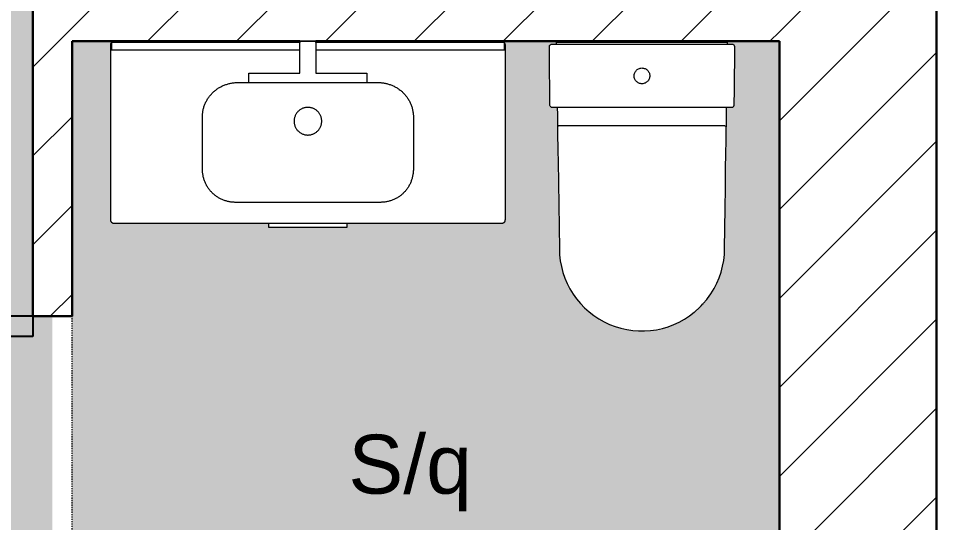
# Model space of a CAD drawing. Header units: millimetres. Extents: x 1680 to 166026, y 35966 to 91121.
# Drawn here: x 44568 to 46905, y 57596 to 58879 of the extents above; entities that cross this region are included whole.
import ezdxf

# ---------------------------------------------------------------- set-up
doc = ezdxf.new("R2010")
doc.units = ezdxf.units.MM
for name, pattern in [('Aligning Line', [6, 3, -3]), ('Dash', [6, 3, -3]), ('IMPORT-ACAD_ISO03W100', [762, 304.8, -457.2])]:
    doc.linetypes.add(name, pattern=pattern)
for name, color, linetype, lineweight in [('A-AREA', 32, 'Continuous', 18), ('A-AREA-IDEN', 7, 'Continuous', 9), ('A-AREA-PATT', 32, 'Continuous', 18), ('A-DETL-GENF', 252, 'Continuous', 18), ('A-DOOR', 31, 'Continuous', 18), ('A-GENM', 13, 'Continuous', 18), ('A-WALL', 255, 'Continuous', 18), ('A-WALL-PATT', 111, 'Continuous', 50), ('P-SANR-FIXT', 252, 'Continuous', 18)]:
    doc.layers.add(name, color=color, linetype=linetype, lineweight=lineweight)
doc.styles.add('Arial', font='arial.ttf', dxfattribs={"height": 150})
pattern_1 = [(45, (43209.95, 59171.05), (-113.137, 113.137), [])]

# ---------------------------------------------------------------- blocks, each defined once
blk = doc.blocks.new('M_Single-Flush - 800 x 2100-239712-mebel yerləşmə planı')
at = {"layer": 'A-DOOR', "lineweight": 25}
for p, q in [((349, 50), (349, 850.1)), ((400, 850.1), (349, 850.1)), ((400, 50), (400, 850.1)), ((400, 50), (349, 50))]:
    blk.add_line(p, q, dxfattribs=at)
at = {"layer": 'A-DOOR'}
blk.add_arc((400, 50), 801.7, 93.6474, 180, dxfattribs=at)
blk = doc.blocks.new('Sanitary_Toilets_DURAVIT-AG_Starck-3-Floorstanding-toilet-for-combin - Default-251284-mebel yerləşmə planı')
at = {"layer": 'A-DETL-GENF'}
for p, q in [((-236.2, 356.4), (-236.4, 354.9)), ((-236.2, 356.4), (-236.4, 354.9)), ((-236.4, 354.9), (-236, 318.3)), ((-236.4, 354.9), (-236, 318.3)), ((-235.7, 357.9), (-236.2, 356.4)), ((-235.7, 357.9), (-236.2, 356.4)), ((-234.9, 359.2), (-235.7, 357.9)), ((-234.9, 359.2), (-235.7, 357.9)), ((-233.8, 360.3), (-234.9, 359.2)), ((-233.8, 360.3), (-234.9, 359.2)), ((-232.6, 361.1), (-233.8, 360.3)), ((-232.6, 361.1), (-233.8, 360.3)), ((-231.4, 361.6), (-232.6, 361.1)), ((-231.4, 361.6), (-232.6, 361.1)), ((-230.2, 361.8), (-231.4, 361.6)), ((-230.2, 361.8), (-231.4, 361.6)), ((-228.1, 361.9), (-230.2, 361.8)), ((-228.1, 361.9), (-230.2, 361.8)), ((-217.8, 361.9), (-228.1, 361.9)), ((227.6, 361.9), (-228.1, 361.9)), ((217.9, 366.9), (-217.9, 366.9)), ((-217.9, 366.9), (-217.8, 361.9)), ((217.8, 361.9), (217.9, 366.9)), ((227.6, 361.9), (217.8, 361.9)), ((228.6, 361.9), (227.6, 361.9)), ((228.6, 361.9), (227.6, 361.9)), ((229.6, 361.9), (228.6, 361.9)), ((229.6, 361.9), (228.6, 361.9)), ((231.4, 361.6), (229.6, 361.9)), ((231.4, 361.6), (229.6, 361.9)), ((232.2, 361.3), (231.4, 361.6)), ((232.2, 361.3), (231.4, 361.6)), ((233.1, 360.9), (232.2, 361.3)), ((233.1, 360.9), (232.2, 361.3)), ((234.5, 359.8), (233.1, 360.9)), ((234.5, 359.8), (233.1, 360.9)), ((235.6, 358.3), (234.5, 359.8)), ((235.6, 358.3), (234.5, 359.8)), ((236, 357.6), (235.6, 358.3)), ((236, 357.6), (235.6, 358.3)), ((236.3, 356.6), (236, 357.6)), ((236.3, 356.6), (236, 357.6)), ((236.2, 318.3), (236.5, 354.8)), ((236.2, 318.3), (236.5, 354.8)), ((236.5, 354.8), (236.3, 356.6)), ((236.5, 354.8), (236.3, 356.6)), ((-236, 318.3), (-235.9, 300.1)), ((-236, 318.3), (-235.9, 300.1)), ((235.8, 281.8), (236.2, 318.3)), ((235.8, 281.8), (236.2, 318.3)), ((-235.9, 300.1), (-235.7, 281.8)), ((-235.9, 300.1), (-235.7, 281.8)), ((-235.7, 281.8), (-235.5, 263.6)), ((-235.7, 281.8), (-235.5, 263.6)), ((-19.9, 283.6), (-19.6, 285.7)), ((-19.9, 281.6), (-19.9, 283.6)), ((-19.8, 279.5), (-19.9, 281.6)), ((-19.6, 285.7), (-19.1, 287.7)), ((-19.1, 287.7), (-18.3, 289.7)), ((-18.3, 289.7), (-17.4, 291.6)), ((-17.4, 291.6), (-16.3, 293.4)), ((-16.3, 293.4), (-15, 295)), ((-15, 295), (-13.6, 296.5)), ((-13.6, 296.5), (-12, 297.9)), ((-12, 297.9), (-10.2, 299)), ((-10.2, 299), (-8.4, 300)), ((-8.4, 300), (-6.4, 300.8)), ((-6.4, 300.8), (-4.4, 301.4)), ((-4.4, 301.4), (-2.4, 301.7)), ((-2.4, 301.7), (-0.3, 301.9)), ((-0.3, 301.9), (1.8, 301.8)), ((1.8, 301.8), (3.9, 301.5)), ((3.9, 301.5), (5.9, 301)), ((5.9, 301), (7.9, 300.3)), ((7.9, 300.3), (9.8, 299.4)), ((9.8, 299.4), (11.6, 298.2)), ((11.6, 298.2), (13.2, 296.9)), ((13.2, 296.9), (14.7, 295.5)), ((14.7, 295.5), (16, 293.9)), ((16, 293.9), (17.2, 292.1)), ((17.2, 292.1), (18.2, 290.3)), ((18.2, 290.3), (19, 288.4)), ((19, 288.4), (19.5, 286.3)), ((19.5, 286.3), (19.9, 284.3)), ((19.9, 284.3), (20.1, 282.2)), ((20.1, 282.2), (20, 280.1)), ((235.4, 245.3), (235.8, 281.8)), ((235.4, 245.3), (235.8, 281.8)), ((-235.5, 263.6), (-235.3, 245.4)), ((-235.5, 263.6), (-235.3, 245.4)), ((-19.4, 277.4), (-19.8, 279.5)), ((-18.9, 275.4), (-19.4, 277.4)), ((-18.1, 273.4), (-18.9, 275.4)), ((-17.1, 271.6), (-18.1, 273.4)), ((-15.9, 269.9), (-17.1, 271.6)), ((-14.6, 268.3), (-15.9, 269.9)), ((-13.1, 266.8), (-14.6, 268.3)), ((-11.4, 265.5), (-13.1, 266.8)), ((-9.7, 264.4), (-11.4, 265.5)), ((-7.8, 263.5), (-9.7, 264.4)), ((-5.8, 262.8), (-7.8, 263.5)), ((-3.8, 262.2), (-5.8, 262.8)), ((-1.7, 262), (-3.8, 262.2)), ((0.4, 261.9), (-1.7, 262)), ((2.5, 262), (0.4, 261.9)), ((4.5, 262.4), (2.5, 262)), ((6.5, 263), (4.5, 262.4)), ((8.5, 263.7), (6.5, 263)), ((10.3, 264.7), (8.5, 263.7)), ((12.1, 265.9), (10.3, 264.7)), ((13.7, 267.2), (12.1, 265.9)), ((15.1, 268.7), (13.7, 267.2)), ((16.4, 270.4), (15.1, 268.7)), ((17.5, 272.2), (16.4, 270.4)), ((18.5, 274), (17.5, 272.2)), ((19.2, 276), (18.5, 274)), ((19.7, 278), (19.2, 276)), ((20, 280.1), (19.7, 278)), ((-235.3, 245.4), (-235.2, 227.1)), ((-235.3, 245.4), (-235.2, 227.1)), ((235.1, 208.7), (235.4, 245.3)), ((235.1, 208.7), (235.4, 245.3)), ((-235.2, 227.1), (-235, 208.9)), ((-235.2, 227.1), (-235, 208.9)), ((-235, 208.9), (-234.9, 207.5)), ((-235, 208.9), (-234.9, 207.5)), ((-234.9, 207.5), (-234.4, 206.2)), ((-234.9, 207.5), (-234.4, 206.2)), ((-234.4, 206.2), (-233.8, 205)), ((-234.4, 206.2), (-233.8, 205)), ((-233.8, 205), (-232.9, 203.9)), ((-233.8, 205), (-232.9, 203.9)), ((-232.9, 203.9), (-231.9, 203.1)), ((-232.9, 203.9), (-231.9, 203.1)), ((-231.9, 203.1), (-230.7, 202.5)), ((-231.9, 203.1), (-230.7, 202.5)), ((-230.7, 202.5), (-229.4, 202.1)), ((-230.7, 202.5), (-229.4, 202.1)), ((-229.4, 202.1), (-228, 201.9)), ((-229.4, 202.1), (-228, 201.9)), ((-228, 201.9), (-215.4, 201.9)), ((-228, 201.9), (-210.1, 201.9)), ((-215.4, 201.9), (-215.3, 194)), ((-215.3, 194), (-215.2, 191.9)), ((-215.2, 191.9), (-215, 176.8)), ((-210.1, 201.9), (-207.4, 201.9)), ((-207.4, 201.9), (-198.6, 201.9)), ((-198.6, 201.9), (-171.1, 201.9)), ((-171.1, 201.9), (-85.6, 201.9)), ((-85.6, 201.9), (-69.1, 201.9)), ((-69.1, 201.9), (-13.6, 201.9)), ((-13.6, 201.9), (0, 201.9)), ((0, 201.9), (76.5, 201.9)), ((76.5, 201.9), (85.6, 201.8)), ((85.6, 201.8), (114.2, 201.8)), ((114.2, 201.8), (137.3, 201.8)), ((137.3, 201.8), (225.9, 201.8)), ((215.2, 186.3), (215.3, 193.1)), ((215.3, 198.2), (215.4, 201.8)), ((215.3, 196.6), (215.3, 198.2)), ((215.3, 194), (215.3, 196.6)), ((215.3, 193.1), (215.3, 194)), ((215.4, 201.8), (225.9, 201.8)), ((225.9, 201.8), (227.1, 201.8)), ((225.9, 201.8), (227.1, 201.8)), ((227.1, 201.8), (228.1, 201.8)), ((227.1, 201.8), (228.1, 201.8)), ((228.1, 201.8), (228.9, 201.9)), ((228.1, 201.8), (228.9, 201.9)), ((228.9, 201.9), (229.7, 202)), ((228.9, 201.9), (229.7, 202)), ((229.7, 202), (230.5, 202.3)), ((229.7, 202), (230.5, 202.3)), ((230.5, 202.3), (231.3, 202.6)), ((230.5, 202.3), (231.3, 202.6)), ((231.3, 202.6), (232, 203)), ((231.3, 202.6), (232, 203)), ((232, 203), (232.7, 203.5)), ((232, 203), (232.7, 203.5)), ((232.7, 203.5), (233.3, 204.1)), ((232.7, 203.5), (233.3, 204.1)), ((233.3, 204.1), (233.8, 204.8)), ((233.3, 204.1), (233.8, 204.8)), ((233.8, 204.8), (234.2, 205.5)), ((233.8, 204.8), (234.2, 205.5)), ((234.2, 205.5), (234.6, 206.3)), ((234.2, 205.5), (234.6, 206.3)), ((234.6, 206.3), (234.8, 207.1)), ((234.6, 206.3), (234.8, 207.1)), ((234.8, 207.1), (235, 207.9)), ((234.8, 207.1), (235, 207.9)), ((235, 207.9), (235.1, 208.7)), ((235, 207.9), (235.1, 208.7)), ((-215, 176.8), (-214.8, 151)), ((214.2, 120.7), (215.1, 182.6)), ((215.1, 182.6), (215.2, 186.3)), ((-214.8, 151), (-214.9, 150)), ((-214.8, 151), (-214.9, 150)), ((-214.9, 150), (-214.9, 148.9)), ((-214.9, 150), (-214.9, 148.9)), ((-214.9, 148.9), (-214.8, 141.8)), ((-214.9, 148.9), (-214.8, 141.8)), ((-214.6, 151.8), (-214.8, 151)), ((-214.8, 141.8), (-214.7, 139.9)), ((-214.8, 141.8), (-214.7, 139.9)), ((-214, 152.9), (-214.6, 151.8)), ((-213.4, 153.5), (-214, 152.9)), ((-212.2, 154.5), (-213.4, 153.5)), ((-210.7, 154.9), (-212.2, 154.5)), ((-140, 155), (-210.7, 154.9)), ((-105.1, 155), (-140, 155)), ((-0.3, 154.9), (-105.1, 155)), ((105.1, 154.9), (-0.3, 154.9)), ((139.4, 154.9), (105.1, 154.9)), ((209.3, 154.8), (139.4, 154.9)), ((210.4, 154.7), (209.3, 154.8)), ((211.2, 154.5), (210.4, 154.7)), ((212.3, 153.9), (211.2, 154.5)), ((213.4, 152.8), (212.3, 153.9)), ((214.1, 151.5), (213.4, 152.8)), ((214.6, 150.2), (214.1, 151.5)), ((214.2, 120.7), (214.6, 150.2)), ((-214.7, 139.9), (-214.6, 131.1)), ((-214.7, 139.9), (-214.6, 131.1)), ((-214.6, 131.1), (-214, 98.2)), ((-214.6, 131.1), (-214, 98.2)), ((213.6, 79.9), (214.2, 120.7)), ((213.6, 79.9), (214.2, 120.7)), ((-214, 98.2), (-212.6, 16.6)), ((-214, 98.2), (-212.6, 16.6)), ((213.1, 50.8), (213.6, 79.9)), ((213.1, 50.8), (213.6, 79.9)), ((212.6, 11.6), (213.1, 50.8)), ((212.6, 11.6), (213.1, 50.8)), ((-212.6, 16.6), (-212.5, 9.3)), ((-212.6, 16.6), (-212.5, 9.3)), ((-212.5, 9.3), (-211.7, -46.5)), ((-212.5, 9.3), (-211.7, -46.5)), ((212.4, -3.7), (212.6, 11.6)), ((212.4, -3.7), (212.6, 11.6)), ((211.7, -54.9), (212.4, -3.7)), ((211.7, -54.9), (212.4, -3.7)), ((-211.7, -46.5), (-210, -158.1)), ((-211.7, -46.5), (-210, -158.1)), ((210.4, -157.2), (211.7, -54.9)), ((210.4, -157.2), (211.7, -54.9)), ((-210, -158.1), (-209.4, -173.4)), ((-210, -158.1), (-209.4, -173.4)), ((209.8, -172.5), (210.4, -157.2)), ((209.8, -172.5), (210.4, -157.2)), ((-209.4, -173.4), (-207.7, -188.6)), ((-209.4, -173.4), (-207.7, -188.6)), ((208.1, -187.7), (209.8, -172.5)), ((208.1, -187.7), (209.8, -172.5)), ((-207.7, -188.6), (-204.9, -203.6)), ((-207.7, -188.6), (-204.9, -203.6)), ((-204.9, -203.6), (-201, -218.3)), ((-204.9, -203.6), (-201, -218.3)), ((201.5, -217.5), (205.4, -202.7)), ((201.5, -217.5), (205.4, -202.7)), ((205.4, -202.7), (208.1, -187.7)), ((205.4, -202.7), (208.1, -187.7)), ((-201, -218.3), (-196, -232.8)), ((-201, -218.3), (-196, -232.8)), ((-196, -232.8), (-190, -246.8)), ((-196, -232.8), (-190, -246.8)), ((190.6, -246), (196.6, -231.9)), ((190.6, -246), (196.6, -231.9)), ((196.6, -231.9), (201.5, -217.5)), ((196.6, -231.9), (201.5, -217.5)), ((-190, -246.8), (-183, -260.4)), ((-190, -246.8), (-183, -260.4)), ((183.6, -259.6), (190.6, -246)), ((183.6, -259.6), (190.6, -246)), ((-183, -260.4), (-175, -273.4)), ((-183, -260.4), (-175, -273.4)), ((-175, -273.4), (-166.1, -285.8)), ((-175, -273.4), (-166.1, -285.8)), ((166.8, -285), (175.7, -272.6)), ((166.8, -285), (175.7, -272.6)), ((175.7, -272.6), (183.6, -259.6)), ((175.7, -272.6), (183.6, -259.6)), ((-166.1, -285.8), (-156.3, -297.6)), ((-166.1, -285.8), (-156.3, -297.6)), ((-156.3, -297.6), (-145.7, -308.6)), ((-156.3, -297.6), (-145.7, -308.6)), ((146.5, -307.8), (151.1, -303)), ((146.5, -307.8), (151.1, -303)), ((151.1, -303), (155.4, -298.6)), ((151.1, -303), (155.4, -298.6)), ((155.4, -298.6), (156, -297.9)), ((155.4, -298.6), (156, -297.9)), ((156, -297.9), (157.1, -296.8)), ((156, -297.9), (157.1, -296.8)), ((157.1, -296.8), (164.3, -288.1)), ((157.1, -296.8), (164.3, -288.1)), ((164.3, -288.1), (165.3, -286.9)), ((164.3, -288.1), (165.3, -286.9)), ((165.3, -286.9), (166.8, -285)), ((165.3, -286.9), (166.8, -285)), ((-145.7, -308.6), (-134.4, -318.7)), ((-145.7, -308.6), (-134.4, -318.7)), ((-134.4, -318.7), (-122.3, -328.1)), ((-134.4, -318.7), (-122.3, -328.1)), ((121.2, -328.9), (133.3, -319.6)), ((121.2, -328.9), (133.3, -319.6)), ((133.3, -319.6), (134.9, -318.2)), ((133.3, -319.6), (134.9, -318.2)), ((134.9, -318.2), (136.5, -316.8)), ((134.9, -318.2), (136.5, -316.8)), ((136.5, -316.8), (144.7, -309.5)), ((136.5, -316.8), (144.7, -309.5)), ((144.7, -309.5), (145.8, -308.4)), ((144.7, -309.5), (145.8, -308.4)), ((145.8, -308.4), (146.5, -307.8)), ((145.8, -308.4), (146.5, -307.8)), ((-122.3, -328.1), (-109.5, -336.5)), ((-122.3, -328.1), (-109.5, -336.5)), ((-109.5, -336.5), (-96.2, -344)), ((-109.5, -336.5), (-96.2, -344)), ((-96.2, -344), (-82.4, -350.5)), ((-96.2, -344), (-82.4, -350.5)), ((-82.4, -350.5), (-68.2, -356)), ((-82.4, -350.5), (-68.2, -356)), ((81.2, -351), (95, -344.6)), ((81.2, -351), (95, -344.6)), ((95, -344.6), (108.4, -337.2)), ((95, -344.6), (108.4, -337.2)), ((108.4, -337.2), (121.2, -328.9)), ((108.4, -337.2), (121.2, -328.9)), ((-68.2, -356), (-53.6, -360.4)), ((-68.2, -356), (-53.6, -360.4)), ((-53.6, -360.4), (-38.7, -363.8)), ((-53.6, -360.4), (-38.7, -363.8)), ((-38.7, -363.8), (-23.5, -366)), ((-38.7, -363.8), (-23.5, -366)), ((-23.5, -366), (-8.3, -367.2)), ((-23.5, -366), (-8.3, -367.2)), ((-8.3, -367.2), (6.9, -367.2)), ((-8.3, -367.2), (6.9, -367.2)), ((6.9, -367.2), (22.2, -366.2)), ((6.9, -367.2), (22.2, -366.2)), ((22.2, -366.2), (37.3, -364)), ((22.2, -366.2), (37.3, -364)), ((37.3, -364), (52.2, -360.8)), ((37.3, -364), (52.2, -360.8)), ((52.2, -360.8), (66.9, -356.4)), ((52.2, -360.8), (66.9, -356.4)), ((66.9, -356.4), (81.2, -351)), ((66.9, -356.4), (81.2, -351))]:
    blk.add_line(p, q, dxfattribs=at)
blk = doc.blocks.new('Sanitary_Compound-Units_Roca_VICTORIA-BASIC-Pack-1005-base-unit-with-two-drawers-basin-mirror-and-LED-wall-light - 806 - Gloss white-255379-mebel yerləşmə planı')
at = {"layer": 'A-DETL-GENF'}
for p, q in [((-502.4, -7.7), (-502.5, -8.6)), ((-502.5, -8.6), (-502.5, -9.7)), ((-502.5, -9.7), (-502.5, -452.9)), ((-502.1, -6.8), (-502.4, -7.7)), ((-501.8, -6), (-502.1, -6.8)), ((-501.4, -5.2), (-501.8, -6)), ((-500.8, -4.6), (-501.4, -5.2)), ((-500, -4), (-500.8, -4.6)), ((-500, -2.9), (-500, -12.4)), ((-20.5, -2.9), (-500, -2.9)), ((-500, -2.9), (-500, -4)), ((-500, -12.4), (-500, -21.9)), ((-500, -21.9), (-160.2, -21.9)), ((-160.2, -21.9), (-20.5, -21.9)), ((-20.5, 0), (20.2, 0)), ((-20.5, -80.9), (-20.5, 0)), ((20.2, 0), (-20.5, 0)), ((-20.5, 0), (-20.5, -2.9)), ((20.2, 0), (20.2, -80.9)), ((20.2, -2.9), (20.2, 0)), ((500.1, -2.9), (20.2, -2.9)), ((20.2, -21.9), (160.2, -21.9)), ((160.2, -21.9), (500.1, -21.9)), ((500.1, -12.4), (500.1, -2.9)), ((500.1, -4.1), (500.1, -2.9)), ((501, -4.8), (500.1, -4.1)), ((500.1, -21.9), (500.1, -12.4)), ((501.5, -5.5), (501, -4.8)), ((501.9, -6.2), (501.5, -5.5)), ((502.2, -7.1), (501.9, -6.2)), ((502.4, -7.9), (502.2, -7.1)), ((502.5, -8.8), (502.4, -7.9)), ((502.5, -9.7), (502.5, -8.8)), ((502.5, -453.4), (502.5, -9.7)), ((-150, -80.9), (-20.5, -80.9)), ((-150, -104.8), (-150, -80.9)), ((20.2, -80.9), (149.7, -80.9)), ((149.7, -80.9), (149.7, -104.8)), ((-225.2, -117.9), (-223.3, -116.8)), ((-223.3, -116.8), (-221.3, -115.7)), ((-221.3, -115.7), (-219.4, -114.7)), ((-219.4, -114.7), (-217.4, -113.8)), ((-217.4, -113.8), (-215.4, -112.9)), ((-215.4, -112.9), (-213.3, -112)), ((-213.3, -112), (-211.3, -111.2)), ((-211.3, -111.2), (-209.2, -110.4)), ((-209.2, -110.4), (-207.1, -109.7)), ((-207.1, -109.7), (-205, -109)), ((-205, -109), (-202.9, -108.4)), ((-202.9, -108.4), (-200.7, -107.9)), ((-200.7, -107.9), (-198.6, -107.3)), ((-198.6, -107.3), (-196.4, -106.9)), ((-196.4, -106.9), (-194.3, -106.4)), ((-194.3, -106.4), (-192.1, -106.1)), ((-192.1, -106.1), (-189.9, -105.7)), ((-189.9, -105.7), (-187.7, -105.5)), ((-187.7, -105.5), (-185.5, -105.2)), ((-185.5, -105.2), (-183.3, -105)), ((-183.3, -105), (-181.1, -104.9)), ((-181.1, -104.9), (-178.9, -104.8)), ((-178.9, -104.8), (-176.7, -104.8)), ((-176.7, -104.8), (176.7, -104.8)), ((176.7, -104.8), (178.9, -104.8)), ((178.9, -104.8), (181.1, -104.9)), ((181.1, -104.9), (183.3, -105)), ((183.3, -105), (185.5, -105.2)), ((185.5, -105.2), (187.7, -105.5)), ((187.7, -105.5), (189.9, -105.7)), ((189.9, -105.7), (192.1, -106.1)), ((192.1, -106.1), (194.3, -106.4)), ((194.3, -106.4), (196.5, -106.9)), ((196.5, -106.9), (198.6, -107.3)), ((198.6, -107.3), (200.8, -107.9)), ((200.8, -107.9), (202.9, -108.4)), ((202.9, -108.4), (205, -109)), ((205, -109), (207.1, -109.7)), ((207.1, -109.7), (209.2, -110.4)), ((209.2, -110.4), (211.3, -111.2)), ((211.3, -111.2), (213.3, -112)), ((213.3, -112), (215.4, -112.9)), ((215.4, -112.9), (217.4, -113.8)), ((217.4, -113.8), (219.4, -114.7)), ((219.4, -114.7), (221.3, -115.7)), ((221.3, -115.7), (223.3, -116.8)), ((223.3, -116.8), (225.2, -117.9)), ((-251.4, -141.3), (-250, -139.6)), ((-250, -139.6), (-248.6, -137.9)), ((-248.6, -137.9), (-247.2, -136.2)), ((-247.2, -136.2), (-245.7, -134.5)), ((-245.7, -134.5), (-244.2, -132.9)), ((-244.2, -132.9), (-242.7, -131.3)), ((-242.7, -131.3), (-241.1, -129.8)), ((-241.1, -129.8), (-239.4, -128.3)), ((-239.4, -128.3), (-237.8, -126.9)), ((-237.8, -126.9), (-236.1, -125.4)), ((-236.1, -125.4), (-234.3, -124.1)), ((-234.3, -124.1), (-232.6, -122.7)), ((-232.6, -122.7), (-230.8, -121.5)), ((-230.8, -121.5), (-228.9, -120.2)), ((-228.9, -120.2), (-227.1, -119)), ((-227.1, -119), (-225.2, -117.9)), ((225.2, -117.9), (227.1, -119)), ((227.1, -119), (229, -120.2)), ((229, -120.2), (230.8, -121.5)), ((230.8, -121.5), (232.6, -122.7)), ((232.6, -122.7), (234.4, -124.1)), ((234.4, -124.1), (236.1, -125.4)), ((236.1, -125.4), (237.8, -126.9)), ((237.8, -126.9), (239.5, -128.3)), ((239.5, -128.3), (241.1, -129.8)), ((241.1, -129.8), (242.7, -131.3)), ((242.7, -131.3), (244.2, -132.9)), ((244.2, -132.9), (245.7, -134.5)), ((245.7, -134.5), (247.2, -136.2)), ((247.2, -136.2), (248.7, -137.9)), ((248.7, -137.9), (250, -139.6)), ((250, -139.6), (251.4, -141.3)), ((-263.7, -164.7), (-262.9, -162.6)), ((-262.9, -162.6), (-262.2, -160.5)), ((-262.2, -160.5), (-261.3, -158.5)), ((-261.3, -158.5), (-260.4, -156.5)), ((-260.4, -156.5), (-259.4, -154.5)), ((-259.4, -154.5), (-258.4, -152.5)), ((-258.4, -152.5), (-257.4, -150.6)), ((-257.4, -150.6), (-256.3, -148.7)), ((-256.3, -148.7), (-255.1, -146.8)), ((-255.1, -146.8), (-253.9, -144.9)), ((-253.9, -144.9), (-252.7, -143.1)), ((-252.7, -143.1), (-251.4, -141.3)), ((251.4, -141.3), (252.7, -143.1)), ((252.7, -143.1), (253.9, -144.9)), ((253.9, -144.9), (255.1, -146.8)), ((255.1, -146.8), (256.3, -148.7)), ((256.3, -148.7), (257.4, -150.6)), ((257.4, -150.6), (258.5, -152.5)), ((258.5, -152.5), (259.5, -154.5)), ((259.5, -154.5), (260.4, -156.5)), ((260.4, -156.5), (261.3, -158.5)), ((261.3, -158.5), (262.2, -160.5)), ((262.2, -160.5), (263, -162.6)), ((263, -162.6), (263.7, -164.7)), ((-268.3, -188.5), (-268.2, -186.2)), ((-268.2, -186.2), (-268, -184)), ((-268, -184), (-267.7, -181.8)), ((-267.7, -181.8), (-267.4, -179.7)), ((-267.4, -179.7), (-267, -177.5)), ((-267, -177.5), (-266.6, -175.3)), ((-266.6, -175.3), (-266.1, -173.2)), ((-266.1, -173.2), (-265.6, -171)), ((-265.6, -171), (-265, -168.9)), ((-265, -168.9), (-264.4, -166.8)), ((-264.4, -166.8), (-263.7, -164.7)), ((-30.6, -186.1), (-31.4, -187.6)), ((-29.7, -184.6), (-30.6, -186.1)), ((-28.8, -183.2), (-29.7, -184.6)), ((-27.8, -181.8), (-28.8, -183.2)), ((-26.7, -180.4), (-27.8, -181.8)), ((-25.5, -179.2), (-26.7, -180.4)), ((-24.3, -177.9), (-25.5, -179.2)), ((-23, -176.8), (-24.3, -177.9)), ((-21.7, -175.7), (-23, -176.8)), ((-20.3, -174.7), (-21.7, -175.7)), ((-18.8, -173.7), (-20.3, -174.7)), ((-17.4, -172.8), (-18.8, -173.7)), ((-15.8, -172), (-17.4, -172.8)), ((-14.3, -171.3), (-15.8, -172)), ((-12.7, -170.6), (-14.3, -171.3)), ((-11, -170.1), (-12.7, -170.6)), ((-9.4, -169.5), (-11, -170.1)), ((-7.7, -169.1), (-9.4, -169.5)), ((-6, -168.8), (-7.7, -169.1)), ((-4.3, -168.5), (-6, -168.8)), ((-2.6, -168.3), (-4.3, -168.5)), ((-0.9, -168.3), (-2.6, -168.3)), ((0.8, -168.3), (-0.9, -168.3)), ((2.6, -168.4), (0.8, -168.3)), ((4.3, -168.5), (2.6, -168.4)), ((6, -168.8), (4.3, -168.5)), ((7.7, -169.1), (6, -168.8)), ((9.4, -169.6), (7.7, -169.1)), ((11, -170.1), (9.4, -169.6)), ((12.6, -170.7), (11, -170.1)), ((14.2, -171.3), (12.6, -170.7)), ((15.8, -172.1), (14.2, -171.3)), ((17.3, -172.9), (15.8, -172.1)), ((18.8, -173.7), (17.3, -172.9)), ((20.2, -174.7), (18.8, -173.7)), ((21.6, -175.7), (20.2, -174.7)), ((23, -176.8), (21.6, -175.7)), ((24.3, -178), (23, -176.8)), ((25.5, -179.2), (24.3, -178)), ((26.6, -180.5), (25.5, -179.2)), ((27.7, -181.8), (26.6, -180.5)), ((28.7, -183.2), (27.7, -181.8)), ((29.7, -184.6), (28.7, -183.2)), ((30.6, -186.1), (29.7, -184.6)), ((31.4, -187.7), (30.6, -186.1)), ((263.7, -164.7), (264.4, -166.8)), ((264.4, -166.8), (265, -168.9)), ((265, -168.9), (265.6, -171)), ((265.6, -171), (266.2, -173.2)), ((266.2, -173.2), (266.6, -175.3)), ((266.6, -175.3), (267.1, -177.5)), ((267.1, -177.5), (267.4, -179.7)), ((267.4, -179.7), (267.7, -181.8)), ((267.7, -181.8), (268, -184)), ((268, -184), (268.2, -186.2)), ((268.2, -186.2), (268.4, -188.5)), ((-268.5, -192.9), (-268.4, -190.7)), ((-268.5, -324), (-268.5, -192.9)), ((-268.4, -190.7), (-268.3, -188.5)), ((-35.1, -200.8), (-35.2, -202.6)), ((-35.2, -202.6), (-35.2, -204.3)), ((-35.2, -204.3), (-35.2, -206)), ((-35.2, -206), (-35, -207.7)), ((-35, -199.1), (-35.1, -200.8)), ((-34.7, -197.4), (-35, -199.1)), ((-35, -207.7), (-34.7, -209.4)), ((-34.4, -195.7), (-34.7, -197.4)), ((-34.7, -209.4), (-34.4, -211.1)), ((-33.9, -194.1), (-34.4, -195.7)), ((-33.4, -192.4), (-33.9, -194.1)), ((-32.8, -190.8), (-33.4, -192.4)), ((-32.2, -189.2), (-32.8, -190.8)), ((-31.4, -187.6), (-32.2, -189.2)), ((32.1, -189.2), (31.4, -187.7)), ((32.8, -190.8), (32.1, -189.2)), ((33.4, -192.4), (32.8, -190.8)), ((33.9, -194.1), (33.4, -192.4)), ((34.3, -195.8), (33.9, -194.1)), ((34.6, -197.5), (34.3, -195.8)), ((34.3, -211.2), (34.6, -209.5)), ((34.9, -199.2), (34.6, -197.5)), ((34.6, -209.5), (34.9, -207.8)), ((35.1, -200.9), (34.9, -199.2)), ((34.9, -207.8), (35.1, -206.1)), ((35.2, -202.6), (35.1, -200.9)), ((35.1, -206.1), (35.2, -204.3)), ((35.2, -204.3), (35.2, -202.6)), ((268.4, -188.5), (268.5, -190.7)), ((268.5, -190.7), (268.5, -192.9)), ((268.5, -192.9), (268.5, -324)), ((-34.4, -211.1), (-33.9, -212.8)), ((-33.9, -212.8), (-33.4, -214.5)), ((-33.4, -214.5), (-32.9, -216.1)), ((-32.9, -216.1), (-32.2, -217.7)), ((-32.2, -217.7), (-31.5, -219.2)), ((-31.5, -219.2), (-30.6, -220.8)), ((-30.6, -220.8), (-29.8, -222.3)), ((-29.8, -222.3), (-28.8, -223.7)), ((-28.8, -223.7), (-27.8, -225.1)), ((-27.8, -225.1), (-26.7, -226.4)), ((-26.7, -226.4), (-25.5, -227.7)), ((-25.5, -227.7), (-24.3, -228.9)), ((-24.3, -228.9), (-23, -230.1)), ((-23, -230.1), (-21.7, -231.2)), ((-21.7, -231.2), (-20.3, -232.2)), ((-20.3, -232.2), (-18.9, -233.1)), ((-18.9, -233.1), (-17.4, -234)), ((17.3, -234), (18.8, -233.2)), ((18.8, -233.2), (20.2, -232.2)), ((20.2, -232.2), (21.6, -231.2)), ((21.6, -231.2), (22.9, -230.1)), ((22.9, -230.1), (24.2, -229)), ((24.2, -229), (25.4, -227.7)), ((25.4, -227.7), (26.6, -226.5)), ((26.6, -226.5), (27.7, -225.1)), ((27.7, -225.1), (28.7, -223.7)), ((28.7, -223.7), (29.7, -222.3)), ((29.7, -222.3), (30.6, -220.8)), ((30.6, -220.8), (31.4, -219.3)), ((31.4, -219.3), (32.1, -217.7)), ((32.1, -217.7), (32.8, -216.1)), ((32.8, -216.1), (33.4, -214.5)), ((33.4, -214.5), (33.9, -212.8)), ((33.9, -212.8), (34.3, -211.2)), ((-17.4, -234), (-15.9, -234.8)), ((-15.9, -234.8), (-14.3, -235.6)), ((-14.3, -235.6), (-12.7, -236.2)), ((-12.7, -236.2), (-11.1, -236.8)), ((-11.1, -236.8), (-9.4, -237.3)), ((-9.4, -237.3), (-7.8, -237.8)), ((-7.8, -237.8), (-6.1, -238.1)), ((-6.1, -238.1), (-4.4, -238.4)), ((-4.4, -238.4), (-2.6, -238.5)), ((-2.6, -238.5), (-0.9, -238.6)), ((-0.9, -238.6), (0.8, -238.6)), ((0.8, -238.6), (2.5, -238.5)), ((2.5, -238.5), (4.2, -238.4)), ((4.2, -238.4), (6, -238.1)), ((6, -238.1), (7.6, -237.8)), ((7.6, -237.8), (9.3, -237.3)), ((9.3, -237.3), (11, -236.8)), ((11, -236.8), (12.6, -236.3)), ((12.6, -236.3), (14.2, -235.6)), ((14.2, -235.6), (15.8, -234.9)), ((15.8, -234.9), (17.3, -234)), ((-268.5, -326.1), (-268.5, -324)), ((-268.4, -328.2), (-268.5, -326.1)), ((268.5, -326.1), (268.4, -328.2)), ((268.5, -324), (268.5, -326.1)), ((-268.2, -330.3), (-268.4, -328.2)), ((-268.1, -332.4), (-268.2, -330.3)), ((-267.8, -334.5), (-268.1, -332.4)), ((-267.6, -336.6), (-267.8, -334.5)), ((-267.3, -338.7), (-267.6, -336.6)), ((-266.9, -340.7), (-267.3, -338.7)), ((-266.5, -342.8), (-266.9, -340.7)), ((-266.1, -344.9), (-266.5, -342.8)), ((-265.6, -346.9), (-266.1, -344.9)), ((-265, -349), (-265.6, -346.9)), ((-264.4, -351), (-265, -349)), ((265.1, -349), (264.5, -351)), ((265.6, -346.9), (265.1, -349)), ((266.1, -344.9), (265.6, -346.9)), ((266.5, -342.8), (266.1, -344.9)), ((266.9, -340.7), (266.5, -342.8)), ((267.3, -338.7), (266.9, -340.7)), ((267.6, -336.6), (267.3, -338.7)), ((267.9, -334.5), (267.6, -336.6)), ((268.1, -332.4), (267.9, -334.5)), ((268.3, -330.3), (268.1, -332.4)), ((268.4, -328.2), (268.3, -330.3)), ((-263.8, -353), (-264.4, -351)), ((-263.1, -355), (-263.8, -353)), ((-262.4, -357), (-263.1, -355)), ((-261.6, -358.9), (-262.4, -357)), ((-260.8, -360.8), (-261.6, -358.9)), ((-259.9, -362.8), (-260.8, -360.8)), ((-258.9, -364.6), (-259.9, -362.8)), ((-258, -366.5), (-258.9, -364.6)), ((-256.9, -368.4), (-258, -366.5)), ((-255.9, -370.2), (-256.9, -368.4)), ((-254.7, -372), (-255.9, -370.2)), ((-253.6, -373.7), (-254.7, -372)), ((-252.4, -375.5), (-253.6, -373.7)), ((253.6, -373.7), (252.4, -375.5)), ((254.8, -372), (253.6, -373.7)), ((255.9, -370.2), (254.8, -372)), ((257, -368.4), (255.9, -370.2)), ((258, -366.5), (257, -368.4)), ((259, -364.6), (258, -366.5)), ((259.9, -362.8), (259, -364.6)), ((260.8, -360.8), (259.9, -362.8)), ((261.6, -358.9), (260.8, -360.8)), ((262.4, -357), (261.6, -358.9)), ((263.1, -355), (262.4, -357)), ((263.8, -353), (263.1, -355)), ((264.5, -351), (263.8, -353)), ((-251.1, -377.2), (-252.4, -375.5)), ((-249.8, -378.8), (-251.1, -377.2)), ((-248.5, -380.5), (-249.8, -378.8)), ((-247.1, -382.1), (-248.5, -380.5)), ((-245.7, -383.6), (-247.1, -382.1)), ((-244.3, -385.1), (-245.7, -383.6)), ((-242.8, -386.6), (-244.3, -385.1)), ((-241.2, -388.1), (-242.8, -386.6)), ((-239.7, -389.5), (-241.2, -388.1)), ((-238, -390.8), (-239.7, -389.5)), ((-236.4, -392.2), (-238, -390.8)), ((-234.7, -393.4), (-236.4, -392.2)), ((-233, -394.7), (-234.7, -393.4)), ((-231.3, -395.9), (-233, -394.7)), ((-229.5, -397), (-231.3, -395.9)), ((-227.7, -398.1), (-229.5, -397)), ((229.5, -397), (227.7, -398.1)), ((231.3, -395.9), (229.5, -397)), ((233, -394.7), (231.3, -395.9)), ((234.8, -393.4), (233, -394.7)), ((236.4, -392.2), (234.8, -393.4)), ((238.1, -390.8), (236.4, -392.2)), ((239.7, -389.5), (238.1, -390.8)), ((241.3, -388.1), (239.7, -389.5)), ((242.8, -386.6), (241.3, -388.1)), ((244.3, -385.1), (242.8, -386.6)), ((245.7, -383.6), (244.3, -385.1)), ((247.2, -382.1), (245.7, -383.6)), ((248.5, -380.5), (247.2, -382.1)), ((249.9, -378.8), (248.5, -380.5)), ((251.2, -377.2), (249.9, -378.8)), ((252.4, -375.5), (251.2, -377.2)), ((-225.9, -399.2), (-227.7, -398.1)), ((-224, -400.2), (-225.9, -399.2)), ((-222.2, -401.1), (-224, -400.2)), ((-220.3, -402.1), (-222.2, -401.1)), ((-218.3, -402.9), (-220.3, -402.1)), ((-216.4, -403.7), (-218.3, -402.9)), ((-214.4, -404.5), (-216.4, -403.7)), ((-212.4, -405.2), (-214.4, -404.5)), ((-210.4, -405.9), (-212.4, -405.2)), ((-208.4, -406.5), (-210.4, -405.9)), ((-206.4, -407), (-208.4, -406.5)), ((-204.3, -407.5), (-206.4, -407)), ((-202.3, -408), (-204.3, -407.5)), ((-200.2, -408.4), (-202.3, -408)), ((-198.1, -408.8), (-200.2, -408.4)), ((-196.1, -409.1), (-198.1, -408.8)), ((-194, -409.4), (-196.1, -409.1)), ((-191.9, -409.6), (-194, -409.4)), ((-189.8, -409.8), (-191.9, -409.6)), ((-187.7, -409.9), (-189.8, -409.8)), ((-185.6, -410), (-187.7, -409.9)), ((-183.4, -410.1), (-185.6, -410)), ((183.5, -410.1), (-183.4, -410.1)), ((185.6, -410), (183.5, -410.1)), ((187.7, -409.9), (185.6, -410)), ((189.8, -409.8), (187.7, -409.9)), ((191.9, -409.6), (189.8, -409.8)), ((194, -409.4), (191.9, -409.6)), ((196.1, -409.1), (194, -409.4)), ((198.2, -408.8), (196.1, -409.1)), ((200.3, -408.4), (198.2, -408.8)), ((202.3, -408), (200.3, -408.4)), ((204.4, -407.5), (202.3, -408)), ((206.4, -407), (204.4, -407.5)), ((208.5, -406.5), (206.4, -407)), ((210.5, -405.9), (208.5, -406.5)), ((212.5, -405.2), (210.5, -405.9)), ((214.5, -404.5), (212.5, -405.2)), ((216.4, -403.7), (214.5, -404.5)), ((218.4, -402.9), (216.4, -403.7)), ((220.3, -402.1), (218.4, -402.9)), ((222.2, -401.1), (220.3, -402.1)), ((224.1, -400.2), (222.2, -401.1)), ((225.9, -399.2), (224.1, -400.2)), ((227.7, -398.1), (225.9, -399.2)), ((-502.5, -452.9), (-502.5, -454)), ((-502.5, -454), (-502.4, -455)), ((-502.4, -455), (-502.3, -456)), ((-502.3, -456), (-502.1, -456.9)), ((-502.1, -456.9), (-501.9, -457.8)), ((-501.9, -457.8), (-501.5, -458.6)), ((-501.5, -458.6), (-501, -459.4)), ((-501, -459.4), (-500.4, -460.1)), ((-500.4, -460.1), (-499.8, -460.8)), ((-499.8, -460.8), (-499.2, -461.3)), ((-499.2, -461.3), (-498.5, -461.8)), ((-498.5, -461.8), (-497.7, -462.2)), ((-497.7, -462.2), (-496.9, -462.5)), ((-496.9, -462.5), (-496, -462.7)), ((-496, -462.7), (-495.2, -462.8)), ((-495.2, -462.8), (-494.2, -462.9)), ((-494.2, -462.9), (-493.2, -462.9)), ((-493.2, -462.9), (-100, -462.9)), ((-100, -462.9), (0, -462.9)), ((-100, -462.9), (-100, -473.5)), ((0, -462.9), (100, -462.9)), ((100, -473.5), (100, -462.9)), ((100, -462.9), (492.5, -462.9)), ((492.5, -462.9), (493.5, -462.9)), ((493.5, -462.9), (494.5, -462.9)), ((494.5, -462.9), (495.4, -462.8)), ((495.4, -462.8), (496.3, -462.6)), ((496.3, -462.6), (497.2, -462.3)), ((497.2, -462.3), (498, -462)), ((498, -462), (498.8, -461.6)), ((498.8, -461.6), (499.5, -461)), ((499.5, -461), (500.1, -460.5)), ((500.1, -460.5), (500.7, -459.9)), ((500.7, -459.9), (501.2, -459.1)), ((501.2, -459.1), (501.6, -458.3)), ((501.6, -458.3), (501.9, -457.5)), ((501.9, -457.5), (502.2, -456.6)), ((502.2, -456.6), (502.3, -455.7)), ((502.3, -455.7), (502.4, -454.7)), ((502.4, -454.7), (502.5, -453.4)), ((-100, -473.5), (100, -473.5))]:
    blk.add_line(p, q, dxfattribs=at)

msp = doc.modelspace()

# ---------------------------------------------------------------- hatches: boundary and pattern name
at = {"layer": 'A-AREA-PATT'}
msp.add_hatch(color=253, dxfattribs=at).paths.add_polyline_path([(44604.6, 56321.2), (44604.6, 57321.2), (44654.6, 57321.2), (44654.6, 58121.2), (44604.6, 58121.2), (44604.6, 60221.2), (44714.6, 60221.2), (44714.6, 61021.2), (44604.6, 61021.2), (44604.6, 61421.2), (43704.6, 61421.2), (43704.6, 61221.2), (43144.6, 61221.2), (43144.6, 57521.2), (43094.6, 57521.2), (43094.6, 56621.2), (43144.6, 56621.2), (43144.6, 56321.2), (44501.6, 56321.2)], flags=0)
h = msp.add_hatch(color=41, dxfattribs=at)
h.paths.add_polyline_path([(46504.6, 56421.2), (46504.6, 58821.2), (45324.8, 58821.2), (45324.8, 58818.3), (45804.8, 58818.3), (45804.8, 58817.2), (45807.1, 58812.4), (45807.1, 58811.6), (45806.6, 58363.8), (45806.2, 58362.9), (45801.8, 58358.9), (45798.1, 58358.3), (45796.3, 58358.3), (45404.6, 58358.3), (45404.6, 58347.7), (45204.6, 58347.7), (45204.6, 58358.3), (44807.7, 58358.8), (44803.2, 58362.6), (44802.3, 58365.3), (44802.1, 58368.3), (44802.3, 58813.6), (44804.6, 58818.3), (45284.1, 58818.3), (45284.1, 58821.2), (44704.6, 58821.2), (44704.6, 56421.2), (46414.6, 56421.2)], flags=0)
h.paths.add_polyline_path([(46414.6, 56674.3), (46388.4, 56674.6), (46388.4, 56695.1), (46391.8, 56695.1), (46391.5, 56756.4), (46377.2, 56755.9), (46373.5, 56742.7), (46365.8, 56728.3), (46359.2, 56719.6), (46351.3, 56713.3), (46342.3, 56709.1), (46332.4, 56707.1), (46317.7, 56707.1), (46308.7, 56708.5), (46300.1, 56712.7), (46292.3, 56719.4), (46284.5, 56730.5), (46280.3, 56739.2), (46276.7, 56751.4), (46274.8, 56765.2), (46274.9, 56777.8), (46276.9, 56790.8), (46280.6, 56802.9), (46286, 56813.6), (46182.2, 56813.6), (46174.2, 56776.5), (46157.2, 56742.6), (46132.1, 56714.1), (46100.6, 56692.8), (46064.8, 56680.1), (46026.9, 56676.9), (45989.5, 56683.3), (45954.9, 56699), (45925.3, 56722.9), (45902.8, 56753.4), (45888.6, 56788.7), (45883.8, 56826.3), (45888.7, 56864), (45902.9, 56899.2), (45925.5, 56929.8), (45955.1, 56953.6), (45989.7, 56969.2), (46027.1, 56975.6), (46065, 56972.3), (46100.8, 56959.6), (46132.2, 56938.3), (46157.3, 56909.7), (46174.3, 56875.8), (46182.2, 56838.6), (46391.5, 56838.6), (46391.5, 56957.7), (46388.1, 56957.7), (46388.4, 56978.3), (46391.9, 56978.6), (46429.1, 56978.6), (46430, 56919.2), (46431.4, 56917.8), (46433.4, 56917.2), (46445.1, 56917.1), (46445.1, 56912.2), (46447.7, 56912.2), (46447.7, 56916.4), (46464.7, 56916.4), (46464.7, 56912.2), (46466.8, 56912.2), (46466.8, 56933.9), (46468.4, 56935.4), (46494.6, 56935.4), (46494.6, 56866.5), (46468.4, 56866.5), (46466.8, 56868.1), (46466.8, 56889.8), (46464.7, 56889.8), (46464.7, 56885.9), (46447.7, 56885.9), (46447.7, 56889.8), (46445.1, 56889.8), (46445.1, 56885.7), (46440.2, 56885.2), (46438.8, 56883.7), (46438.7, 56882.3), (46438.7, 56838.6), (46476.7, 56838.6), (46476.7, 56865.5), (46494.6, 56866.2), (46494.6, 56786), (46485.5, 56786.3), (46476.7, 56786.8), (46476.7, 56813.6), (46441.5, 56813.6), (46441.5, 56786.3), (46446.5, 56785), (46451, 56781.9), (46453.8, 56782.9), (46455.4, 56783.6), (46459.3, 56783.8), (46463, 56783.4), (46466, 56781.4), (46466.8, 56780.7), (46467.1, 56784.5), (46468.4, 56785.8), (46494.6, 56785.8), (46494.6, 56716.7), (46478.8, 56716.7), (46485.5, 56686), (46484.3, 56683.3), (46481.9, 56680.6), (46479.7, 56679.7), (46476, 56679.8), (46472.8, 56681.8), (46471, 56685), (46466.7, 56702.4), (46449.7, 56736.4), (46447.7, 56736.4), (46447.7, 56740.4), (46445.1, 56740.4), (46445.1, 56735.7), (46431.7, 56735.1), (46430.2, 56733.6), (46429.7, 56731.5), (46429.1, 56674.3)], flags=0)
h.paths.add_polyline_path([(46466.7, 56768.4), (46466.7, 56772.3), (46466.1, 56771.1)], flags=0)
h.paths.add_polyline_path([(46391.5, 56785.1), (46391.5, 56813.6), (46365.9, 56813.6), (46372.7, 56800.1), (46377.2, 56785.7), (46378.8, 56785.6)], flags=0)
h.paths.add_polyline_path([(46161.6, 58084), (46146.3, 58084.1), (46131.1, 58085.2), (46116, 58087.5), (46101.1, 58090.8), (46086.5, 58095.3), (46072.2, 58100.7), (46058.4, 58107.2), (46045.1, 58114.7), (46032.4, 58123.2), (46020.3, 58132.5), (46003.6, 58148.2), (45998.3, 58153.7), (45988.5, 58165.4), (45979.6, 58177.8), (45971.6, 58190.9), (45964.6, 58204.4), (45958.6, 58218.5), (45953.7, 58232.9), (45949.8, 58247.7), (45947, 58262.7), (45945.2, 58277.9), (45944.6, 58294), (45939.2, 58653.2), (45926.5, 58653.2), (45922.7, 58654.4), (45920.9, 58656.2), (45919.6, 58660.1), (45918.8, 58808.7), (45919.7, 58810.5), (45922, 58812.3), (45926.5, 58813.1), (45936.8, 58813.1), (45936.8, 58818.1), (46372.5, 58818.1), (46372.5, 58813.1), (46384.2, 58813.1), (46387.7, 58812.2), (46390.8, 58808.2), (46391.2, 58806), (46389.2, 58657.5), (46387.9, 58655.4), (46387.3, 58654.8), (46381.7, 58653.1), (46370, 58653.1), (46364.4, 58277.9), (46362.6, 58262.7), (46359.8, 58247.7), (46355.8, 58232.9), (46350.8, 58218.5), (46344.8, 58204.4), (46337.7, 58190.9), (46329.7, 58177.8), (46318.9, 58163.2), (46305.7, 58148.2), (46300.3, 58142.7), (46287.9, 58131.6), (46275.8, 58122.4), (46259, 58111.8), (46249.6, 58106.6), (46235.8, 58100.2), (46221.5, 58094.8), (46206.9, 58090.5), (46191.9, 58087.2), (46176.8, 58085.1), (46162.3, 58084.1)], flags=0)
at = {"layer": 'A-WALL-PATT', "lineweight": 18}
h = msp.add_hatch(dxfattribs=at)
h.set_pattern_fill('FP_1', color=256, style=0, pattern_type=2)
h.set_pattern_definition(pattern_1)
h.paths.add_polyline_path([(46723.8, 45181.2), (46904.6, 45181.2), (46904.6, 65581.2), (46504.6, 65581.2), (46504.6, 45181.2)], flags=0)
h = msp.add_hatch(dxfattribs=at)
h.set_pattern_fill('FP_1', color=256, style=0, pattern_type=2)
h.set_pattern_definition(pattern_1)
h.paths.add_polyline_path([(46491.2, 58821.2), (46504.6, 58821.2), (46504.6, 59041.2), (44704.6, 59041.2), (44704.6, 58821.2), (46414.6, 58821.2)], flags=0)
h = msp.add_hatch(dxfattribs=at)
h.set_pattern_fill('FP_1', color=256, style=0, pattern_type=2)
h.set_pattern_definition(pattern_1)
h.paths.add_polyline_path([(44604.6, 56321.2), (44704.6, 56321.2), (44704.6, 57321.2), (44604.6, 57321.2), (44604.6, 57214.1)], flags=0)
h.paths.add_polyline_path([(44604.6, 58121.2), (44704.6, 58121.2), (44704.6, 58931.2), (44604.6, 58931.2), (44604.6, 58821.2)], flags=0)

# ---------------------------------------------------------------- linework, layer by layer
at = {"layer": 'A-AREA', "linetype": 'Dash'}
msp.add_line((44704.6, 57321.2), (44704.6, 58121.2), dxfattribs=at)
at = {"layer": 'A-WALL', "lineweight": 30}
for p, q in [((46904.6, 44781.2), (46904.6, 65981.2)), ((44604.6, 60221.2), (44604.6, 58121.2)), ((44704.6, 58121.2), (44704.6, 58821.2)), ((44704.6, 58821.2), (45284.1, 58821.2)), ((45324.8, 58821.2), (46504.6, 58821.2)), ((46504.6, 58821.2), (46504.6, 56421.2)), ((44604.6, 58121.2), (44704.6, 58121.2))]:
    msp.add_line(p, q, dxfattribs=at)

# ---------------------------------------------------------------- block references
at = {"layer": 'A-DOOR', "linetype": 'Aligning Line', "rotation": 89.99999999999991}
msp.add_blockref('M_Single-Flush - 800 x 2100-239712-mebel yerləşmə planı', (44654.6, 57721.2), dxfattribs=at)
at = {"layer": 'A-GENM', "color": 253, "linetype": 'IMPORT-ACAD_ISO03W100'}
msp.add_blockref('Sanitary_Toilets_DURAVIT-AG_Starck-3-Floorstanding-toilet-for-combin - Default-251284-mebel yerləşmə planı', (46154.6, 58451.2), dxfattribs=at)
at = {"layer": 'P-SANR-FIXT'}
msp.add_blockref('Sanitary_Compound-Units_Roca_VICTORIA-BASIC-Pack-1005-base-unit-with-two-drawers-basin-mirror-and-LED-wall-light - 806 - Gloss white-255379-mebel yerləşmə planı', (45304.6, 58821.2), dxfattribs=at)

# ---------------------------------------------------------------- texts
at = {"layer": 'A-AREA-IDEN', "insert": (45407.6, 57820), "char_height": 150, "width": 388.818, "attachment_point": 1, "style": 'Arial'}
msp.add_mtext('S/q', dxfattribs=at)

doc.saveas('drawing.dxf')
